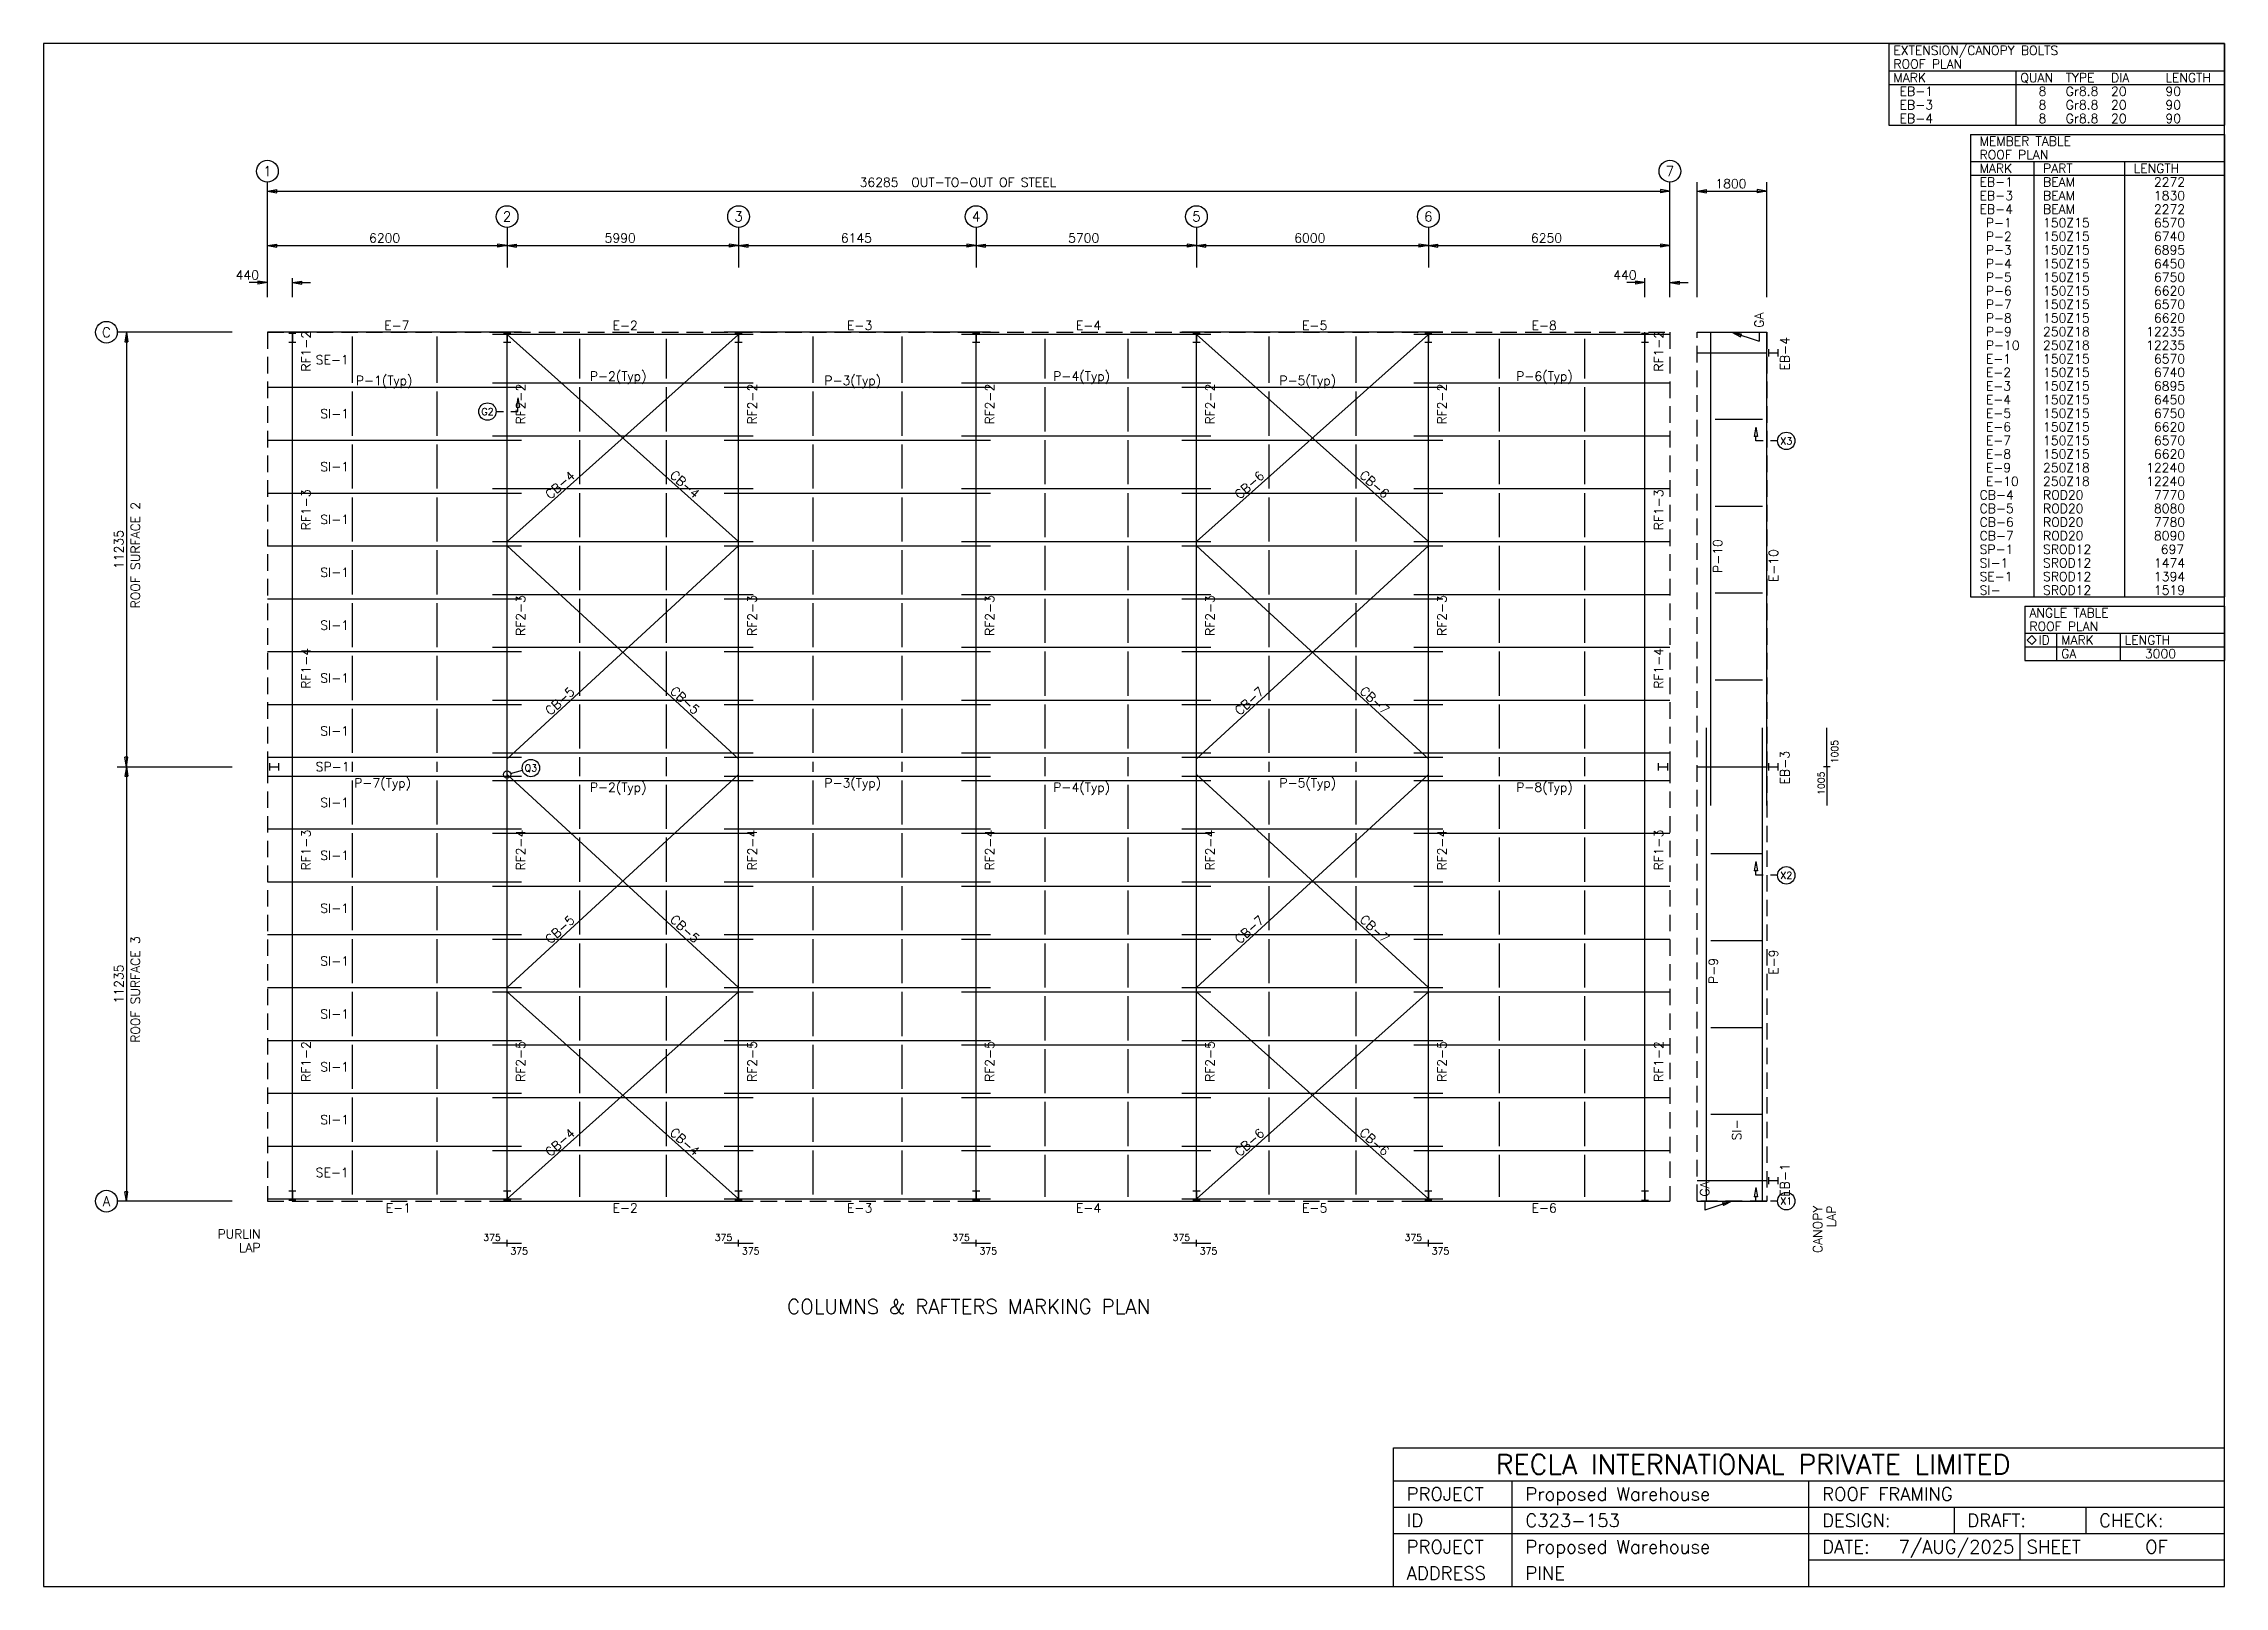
# Model space of a CAD drawing. Extents: x 0 to 56419, y 0 to 39896.
import ezdxf
from ezdxf.enums import TextEntityAlignment as Align

# ---------------------------------------------------------------- set-up
doc = ezdxf.new("R2010")
doc.units = 0
doc.linetypes.add('CONTIN', pattern=[0])
doc.linetypes.add('DASHED', pattern=[638, 426.5, -211.5])
doc.layers.get('0').update_dxf_attribs({"linetype": 'CONTIN'})
for name, color, linetype in [('1', 7, 'CONTIN'), ('10', 10, 'CONTIN'), ('11', 7, 'CONTIN'), ('12', 6, 'CONTIN'), ('13', 1, 'CONTIN'), ('14', 7, 'CONTIN'), ('15', 7, 'CONTIN'), ('2', 6, 'CONTIN'), ('22', 7, 'CONTIN'), ('26', 7, 'CONTIN'), ('3', 7, 'CONTIN'), ('4', 7, 'CONTIN'), ('5', 5, 'DASHED'), ('6', 6, 'CONTIN'), ('7', 7, 'CONTIN')]:
    doc.layers.add(name, color=color, linetype=linetype)
doc.styles.add('SIMPLEX', font='SIMPLEX')

# ---------------------------------------------------------------- blocks, each defined once
blk = doc.blocks.new('WCOL')
for p, q in [((-10.2, 0), (10.2, 0)), ((0, 0), (0, -25.4)), ((-10.2, -25.4), (10.2, -25.4))]:
    blk.add_line(p, q)
blk = doc.blocks.new('ARROWP')
for p, q in [((0, 0), (-243.95827, 40.65971)), ((-243.95827, 40.65971), (-243.95827, -40.659706)), ((0, 0), (-243.95827, -40.659706))]:
    blk.add_line(p, q)
blk = doc.blocks.new('CUTSEC')
at = {"layer": '7'}
for p, q in [((-281, 0), (-94, 0)), ((94, 0), (281, 0)), ((281, 0), (281, 113))]:
    blk.add_line(p, q, dxfattribs=at)
at = {"layer": '7', "rotation": 90}
blk.add_blockref('ARROWP', (281, 357), dxfattribs=at)
blk = doc.blocks.new('ARROW')
for p, q in [((0, 0), (-243.95827, 40.65971)), ((-243.95827, 40.65971), (-243.95827, -40.659706)), ((0, 0), (-243.95827, -40.659706))]:
    blk.add_line(p, q)
blk = doc.blocks.new('ROFFRM')
at = {"layer": '1'}
for p, q in [((6575.00342, 22470), (0.0031, 22470)), ((2194.99927, 22357.4043), (2194.99927, 21159.2188)), ((4385, 22357.4043), (4385, 21159.2188)), ((12565.002, 22411.3555), (5825.00244, 22411.3555)), ((6200, 17060.418), (12190, 22411.3555)), ((6200, 22411.3555), (12190, 17060.418)), ((8071.66699, 22298.7598), (8071.66699, 21271.8125)), ((10318.333, 22298.7598), (10318.333, 21271.8125)), ((18710.002, 22470), (11815.001, 22470)), ((14113.334, 22357.4043), (14113.334, 21159.2188)), ((16411.668, 22357.4043), (16411.668, 21159.2188)), ((24410.002, 22411.3555), (17960.002, 22411.3555)), ((20110, 22298.7598), (20110, 21271.8125)), ((22260, 22298.7598), (22260, 21271.8125)), ((30410, 22470), (23660, 22470)), ((24035, 17060.418), (30035.002, 22411.3555)), ((24035, 22411.3555), (30035.002, 17060.418)), ((25910.002, 22357.4043), (25910.002, 21159.2188)), ((28160.0039, 22357.4043), (28160.0039, 21159.2188)), ((36285, 22411.3555), (29660, 22411.3555)), ((31866.668, 22298.7598), (31866.668, 21271.8125)), ((34073.332, 22298.7598), (34073.332, 21271.8125)), ((37345.0234, 10230), (37345.0234, 22470)), ((38788.7227, 10230), (38788.7227, 22470)), ((0, 21046.6211), (6575.00049, 21046.6211)), ((2194.99927, 20934.0254), (2194.99927, 19792.1367)), ((4385, 20934.0254), (4385, 19792.1367)), ((5824.99951, 21159.2168), (12565, 21159.2168)), ((8071.66699, 21046.6211), (8071.66699, 19904.7305)), ((10318.333, 21046.6211), (10318.333, 19904.7305)), ((11815, 21046.6211), (18710, 21046.6211)), ((14113.334, 20934.0254), (14113.334, 19792.1367)), ((16411.668, 20934.0254), (16411.668, 19792.1367)), ((17960, 21159.2168), (24410.002, 21159.2168)), ((20110, 21046.6211), (20110, 19904.7305)), ((22260, 21046.6211), (22260, 19904.7305)), ((23660, 21046.6211), (30410, 21046.6211)), ((25910.002, 20934.0254), (25910.002, 19792.1367)), ((28160.0039, 20934.0254), (28160.0039, 19792.1367)), ((29660, 21159.2168), (36285, 21159.2168)), ((31866.668, 21046.6211), (31866.668, 19904.7305)), ((34073.332, 21046.6211), (34073.332, 19904.7305)), ((5824.99951, 19792.1348), (12565, 19792.1348)), ((17960, 19792.1348), (24410.002, 19792.1348)), ((29660, 19792.1348), (36285, 19792.1348)), ((37457.6172, 20223), (38676.1289, 20223)), ((37457.6172, 20223), (38676.1289, 20223)), ((0, 19679.5391), (6575.00049, 19679.5391)), ((2194.99927, 19566.9434), (2194.99927, 18425.1543)), ((4385, 19566.9434), (4385, 18425.1543)), ((8071.66699, 19679.5371), (8071.66699, 18537.748)), ((10318.333, 19679.5371), (10318.333, 18537.748)), ((11815, 19679.5391), (18710, 19679.5391)), ((14113.334, 19566.9434), (14113.334, 18425.1543)), ((16411.668, 19566.9434), (16411.668, 18425.1543)), ((20110, 19679.5371), (20110, 18537.748)), ((22260, 19679.5371), (22260, 18537.748)), ((23660, 19679.5391), (30410, 19679.5391)), ((25910.002, 19566.9434), (25910.002, 18425.1543)), ((28160.0039, 19566.9434), (28160.0039, 18425.1543)), ((31866.668, 19679.5371), (31866.668, 18537.748)), ((34073.332, 19679.5371), (34073.332, 18537.748)), ((0, 18312.5586), (6575.00049, 18312.5586)), ((2194.99927, 18199.9609), (2194.99927, 17058.0723)), ((4385, 18199.9609), (4385, 17058.0723)), ((5824.99951, 18425.1523), (12565, 18425.1523)), ((8071.66699, 18312.5566), (8071.66699, 17170.666)), ((10318.333, 18312.5566), (10318.333, 17170.666)), ((11815, 18312.5586), (18710, 18312.5586)), ((14113.334, 18199.9609), (14113.334, 17058.0723)), ((16411.668, 18199.9609), (16411.668, 17058.0723)), ((17960, 18425.1523), (24410.002, 18425.1523)), ((20110, 18312.5566), (20110, 17170.666)), ((22260, 18312.5566), (22260, 17170.666)), ((23660, 18312.5586), (30410, 18312.5586)), ((25910.002, 18199.9609), (25910.002, 17058.0723)), ((28160.0039, 18199.9609), (28160.0039, 17058.0723)), ((29660, 18425.1523), (36285, 18425.1523)), ((31866.668, 18312.5566), (31866.668, 17170.666)), ((34073.332, 18312.5566), (34073.332, 17170.666)), ((37457.6172, 17976), (38676.1289, 17976)), ((37457.6172, 17976), (38676.1289, 17976)), ((0, 16945.4746), (6575.00049, 16945.4746)), ((5824.99951, 17058.0703), (12565, 17058.0703)), ((6200, 11435), (12190, 16943.1289)), ((6200, 16943.1289), (12190, 11435)), ((8071.66699, 16945.4746), (8071.66699, 15803.5859)), ((10318.333, 16945.4746), (10318.333, 15803.5859)), ((11815, 16945.4746), (18710, 16945.4746)), ((17960, 17058.0703), (24410.002, 17058.0703)), ((20110, 16945.4746), (20110, 15803.5859)), ((22260, 16945.4746), (22260, 15803.5859)), ((23660, 16945.4746), (30410, 16945.4746)), ((24035, 11435), (30035.002, 16943.1289)), ((24035, 16943.1289), (30035.002, 11435)), ((29660, 17058.0703), (36285, 17058.0703)), ((31866.668, 16945.4746), (31866.668, 15803.5859)), ((34073.332, 16945.4746), (34073.332, 15803.5859)), ((2194.99927, 16832.8789), (2194.99927, 15690.9922)), ((4385, 16832.8789), (4385, 15690.9922)), ((14113.334, 16832.8789), (14113.334, 15690.9922)), ((16411.668, 16832.8789), (16411.668, 15690.9922)), ((25910.002, 16832.8789), (25910.002, 15690.9922)), ((28160.0039, 16832.8789), (28160.0039, 15690.9922)), ((0, 15578.3955), (6575.00049, 15578.3955)), ((2194.99927, 15465.7988), (2194.99927, 14323.9092)), ((4385, 15465.7988), (4385, 14323.9092)), ((5824.99951, 15690.9893), (12565, 15690.9893)), ((8071.66699, 15578.3916), (8071.66699, 14436.502)), ((10318.333, 15578.3916), (10318.333, 14436.502)), ((11815, 15578.3955), (18710, 15578.3955)), ((14113.334, 15465.7988), (14113.334, 14323.9092)), ((16411.668, 15465.7988), (16411.668, 14323.9092)), ((17960, 15690.9893), (24410.002, 15690.9893)), ((20110, 15578.3916), (20110, 14436.502)), ((22260, 15578.3916), (22260, 14436.502)), ((23660, 15578.3955), (30410, 15578.3955)), ((25910.002, 15465.7988), (25910.002, 14323.9092)), ((28160.0039, 15465.7988), (28160.0039, 14323.9092)), ((29660, 15690.9893), (36285, 15690.9893)), ((31866.668, 15578.3916), (31866.668, 14436.502)), ((34073.332, 15578.3916), (34073.332, 14436.502)), ((37457.6172, 15728.998), (38676.1289, 15728.998)), ((37457.6172, 15728.998), (38676.1289, 15728.998)), ((0, 14211.3115), (6575.00049, 14211.3115)), ((5824.99951, 14323.9072), (12565, 14323.9072)), ((8071.66699, 14211.3105), (8071.66699, 13069.4219)), ((10318.333, 14211.3105), (10318.333, 13069.4219)), ((11815, 14211.3115), (18710, 14211.3115)), ((17960, 14323.9072), (24410.002, 14323.9072)), ((20110, 14211.3105), (20110, 13069.4219)), ((22260, 14211.3105), (22260, 13069.4219)), ((23660, 14211.3115), (30410, 14211.3115)), ((29660, 14323.9072), (36285, 14323.9072)), ((31866.668, 14211.3105), (31866.668, 13069.4219)), ((34073.332, 14211.3105), (34073.332, 13069.4219)), ((2194.99927, 14098.7148), (2194.99927, 12956.8262)), ((4385, 14098.7148), (4385, 12956.8262)), ((14113.334, 14098.7148), (14113.334, 12956.8262)), ((16411.668, 14098.7148), (16411.668, 12956.8262)), ((25910.002, 14098.7148), (25910.002, 12956.8262)), ((28160.0039, 14098.7148), (28160.0039, 12956.8262)), ((37457.6172, 13482.002), (38676.1289, 13482.002)), ((37457.6172, 13482.002), (38676.1289, 13482.002)), ((0, 12844.2295), (6575.00049, 12844.2295)), ((2194.99927, 12731.6338), (2194.99927, 11589.8447)), ((4385, 12731.6338), (4385, 11589.8447)), ((5824.99951, 12956.8262), (12565, 12956.8262)), ((8071.66699, 12844.2295), (8071.66699, 11702.4404)), ((10318.333, 12844.2295), (10318.333, 11702.4404)), ((11815, 12844.2295), (18710, 12844.2295)), ((14113.334, 12731.6338), (14113.334, 11589.8447)), ((16411.668, 12731.6338), (16411.668, 11589.8447)), ((17960, 12956.8262), (24410.002, 12956.8262)), ((20110, 12844.2295), (20110, 11702.4404)), ((22260, 12844.2295), (22260, 11702.4404)), ((23660, 12844.2295), (30410, 12844.2295)), ((25910.002, 12731.6338), (25910.002, 11589.8447)), ((28160.0039, 12731.6338), (28160.0039, 11589.8447)), ((29660, 12956.8262), (36285, 12956.8262)), ((31866.668, 12844.2295), (31866.668, 11702.4404)), ((34073.332, 12844.2295), (34073.332, 11702.4404)), ((37232.4258, 0), (37232.4258, 12240)), ((38676.1289, 0), (38676.1289, 12240)), ((0, 11477.248), (6575.00049, 11477.248)), ((2194.99927, 11364.6523), (2194.99927, 11105.3828)), ((4385, 11364.6523), (4385, 11105.3828)), ((5824.99951, 11589.8447), (12565, 11589.8447)), ((8071.66699, 11477.248), (8071.66699, 10992.7871)), ((10318.333, 11477.248), (10318.333, 10992.7871)), ((11815, 11477.248), (18710, 11477.248)), ((14113.334, 11364.6523), (14113.334, 11105.3828)), ((16411.668, 11364.6523), (16411.668, 11105.3828)), ((17960, 11589.8447), (24410.002, 11589.8447)), ((20110, 11477.248), (20110, 10992.7871)), ((22260, 11477.248), (22260, 10992.7871)), ((23660, 11477.248), (30410, 11477.248)), ((25910.002, 11364.6523), (25910.002, 11105.3828)), ((28160.0039, 11364.6523), (28160.0039, 11105.3828)), ((29660, 11589.8447), (36285, 11589.8447)), ((31866.668, 11477.248), (31866.668, 10992.7871)), ((34073.332, 11477.248), (34073.332, 10992.7871)), ((0, 10992.7871), (6575.00049, 10992.7871)), ((2194.99927, 10880.1904), (2194.99927, 9738.30176)), ((4385, 10880.1904), (4385, 9738.30176)), ((5824.99951, 10880.1904), (12565, 10880.1904)), ((6200, 5526.90576), (12190, 11035)), ((6200, 11035), (12190, 5526.90576)), ((8071.66699, 10767.5947), (8071.66699, 9625.70508)), ((10318.333, 10767.5947), (10318.333, 9625.70508)), ((11815, 10992.7871), (18710, 10992.7871)), ((14113.334, 10880.1904), (14113.334, 9738.30176)), ((16411.668, 10880.1904), (16411.668, 9738.30176)), ((17960, 10880.1904), (24410.002, 10880.1904)), ((20110, 10767.5947), (20110, 9625.70508)), ((22260, 10767.5947), (22260, 9625.70508)), ((23660, 10992.7871), (30410, 10992.7871)), ((24035, 5526.90576), (30035.002, 11035)), ((24035, 11035), (30035.002, 5526.90576)), ((25910.002, 10880.1904), (25910.002, 9738.30176)), ((28160.0039, 10880.1904), (28160.0039, 9738.30176)), ((29660, 10880.1904), (36285, 10880.1904)), ((31866.668, 10767.5947), (31866.668, 9625.70508)), ((34073.332, 10767.5947), (34073.332, 9625.70508)), ((0, 9625.70508), (6575.00049, 9625.70508)), ((11815, 9625.70508), (18710, 9625.70508)), ((23660, 9625.70508), (30410, 9625.70508)), ((2194.99927, 9513.10938), (2194.99927, 8371.21973)), ((4385, 9513.10938), (4385, 8371.21973)), ((5824.99951, 9513.10938), (12565, 9513.10938)), ((8071.66699, 9400.5127), (8071.66699, 8258.62402)), ((10318.333, 9400.5127), (10318.333, 8258.62402)), ((14113.334, 9513.10938), (14113.334, 8371.21973)), ((16411.668, 9513.10938), (16411.668, 8371.21973)), ((17960, 9513.10938), (24410.002, 9513.10938)), ((20110, 9400.5127), (20110, 8258.62402)), ((22260, 9400.5127), (22260, 8258.62402)), ((25910.002, 9513.10938), (25910.002, 8371.21973)), ((28160.0039, 9513.10938), (28160.0039, 8371.21973)), ((29660, 9513.10938), (36285, 9513.10938)), ((31866.668, 9400.5127), (31866.668, 8258.62402)), ((34073.332, 9400.5127), (34073.332, 8258.62402)), ((37345.0234, 8988.00098), (38676.1289, 8988.00098)), ((37345.0234, 8988.00098), (38676.1289, 8988.00098)), ((0, 8258.62402), (6575.00049, 8258.62402)), ((2194.99927, 8146.02734), (2194.99927, 7004.23828)), ((4385, 8146.02734), (4385, 7004.23828)), ((5824.99951, 8146.02734), (12565, 8146.02734)), ((8071.66699, 8033.43115), (8071.66699, 6891.64209)), ((10318.333, 8033.43115), (10318.333, 6891.64209)), ((11815, 8258.62402), (18710, 8258.62402)), ((14113.334, 8146.02734), (14113.334, 7004.23828)), ((16411.668, 8146.02734), (16411.668, 7004.23828)), ((17960, 8146.02734), (24410.002, 8146.02734)), ((20110, 8033.43115), (20110, 6891.64209)), ((22260, 8033.43115), (22260, 6891.64209)), ((23660, 8258.62402), (30410, 8258.62402)), ((25910.002, 8146.02734), (25910.002, 7004.23828)), ((28160.0039, 8146.02734), (28160.0039, 7004.23828)), ((29660, 8146.02734), (36285, 8146.02734)), ((31866.668, 8033.43115), (31866.668, 6891.64209)), ((34073.332, 8033.43115), (34073.332, 6891.64209)), ((0, 6891.64209), (6575.00049, 6891.64209)), ((2194.99927, 6779.0459), (2194.99927, 5637.15625)), ((4385, 6779.0459), (4385, 5637.15625)), ((5824.99951, 6779.0459), (12565, 6779.0459)), ((11815, 6891.64209), (18710, 6891.64209)), ((14113.334, 6779.0459), (14113.334, 5637.15625)), ((16411.668, 6779.0459), (16411.668, 5637.15625)), ((17960, 6779.0459), (24410.002, 6779.0459)), ((23660, 6891.64209), (30410, 6891.64209)), ((25910.002, 6779.0459), (25910.002, 5637.15625)), ((28160.0039, 6779.0459), (28160.0039, 5637.15625)), ((29660, 6779.0459), (36285, 6779.0459)), ((8071.66699, 6666.44971), (8071.66699, 5524.56006)), ((10318.333, 6666.44971), (10318.333, 5524.56006)), ((20110, 6666.44971), (20110, 5524.56006)), ((22260, 6666.44971), (22260, 5524.56006)), ((31866.668, 6666.44971), (31866.668, 5524.56006)), ((34073.332, 6666.44971), (34073.332, 5524.56006)), ((37345.0234, 6740.99951), (38676.1289, 6740.99951)), ((37345.0234, 6740.99951), (38676.1289, 6740.99951)), ((0, 5524.56006), (6575.00049, 5524.56006)), ((2194.99927, 5411.96436), (2194.99927, 4270.07422)), ((4385, 5411.96436), (4385, 4270.07422)), ((5824.99951, 5411.96436), (12565, 5411.96436)), ((6200, 58.64381), (12190, 5409.61816)), ((6200, 5409.61816), (12190, 58.64381)), ((8071.66699, 5299.36768), (8071.66699, 4157.47803)), ((10318.333, 5299.36768), (10318.333, 4157.47803)), ((11815, 5524.56006), (18710, 5524.56006)), ((14113.334, 5411.96436), (14113.334, 4270.07422)), ((16411.668, 5411.96436), (16411.668, 4270.07422)), ((17960, 5411.96436), (24410.002, 5411.96436)), ((20110, 5299.36768), (20110, 4157.47803)), ((22260, 5299.36768), (22260, 4157.47803)), ((23660, 5524.56006), (30410, 5524.56006)), ((24035, 58.64381), (30035.002, 5409.61816)), ((24035, 5409.61816), (30035.002, 58.64381)), ((25910.002, 5411.96436), (25910.002, 4270.07422)), ((28160.0039, 5411.96436), (28160.0039, 4270.07422)), ((29660, 5411.96436), (36285, 5411.96436)), ((31866.668, 5299.36768), (31866.668, 4157.47803)), ((34073.332, 5299.36768), (34073.332, 4157.47803)), ((0, 4157.47803), (6575.00049, 4157.47803)), ((2194.99927, 4044.88184), (2194.99927, 2902.99316)), ((4385, 4044.88184), (4385, 2902.99316)), ((5824.99951, 4044.88184), (12565, 4044.88184)), ((11815, 4157.47803), (18710, 4157.47803)), ((14113.334, 4044.88184), (14113.334, 2902.99316)), ((16411.668, 4044.88184), (16411.668, 2902.99316)), ((17960, 4044.88184), (24410.002, 4044.88184)), ((23660, 4157.47803), (30410, 4157.47803)), ((25910.002, 4044.88184), (25910.002, 2902.99316)), ((28160.0039, 4044.88184), (28160.0039, 2902.99316)), ((29660, 4044.88184), (36285, 4044.88184)), ((37345.0234, 4493.99902), (38676.1289, 4493.99902)), ((37345.0234, 4493.99902), (38676.1289, 4493.99902)), ((8071.66699, 3932.2854), (8071.66699, 2790.39722)), ((10318.333, 3932.2854), (10318.333, 2790.39722)), ((20110, 3932.2854), (20110, 2790.39722)), ((22260, 3932.2854), (22260, 2790.39722)), ((31866.668, 3932.2854), (31866.668, 2790.39722)), ((34073.332, 3932.2854), (34073.332, 2790.39722)), ((0, 2790.39722), (6575.00049, 2790.39722)), ((2194.99927, 2677.80103), (2194.99927, 1535.9115)), ((4385, 2677.80103), (4385, 1535.9115)), ((5824.99951, 2677.80078), (12565, 2677.80078)), ((8071.66699, 2565.20483), (8071.66699, 1423.31531)), ((10318.333, 2565.20483), (10318.333, 1423.31531)), ((11815, 2790.39722), (18710, 2790.39722)), ((14113.334, 2677.80103), (14113.334, 1535.9115)), ((16411.668, 2677.80103), (16411.668, 1535.9115)), ((17960, 2677.80078), (24410.002, 2677.80078)), ((20110, 2565.20483), (20110, 1423.31531)), ((22260, 2565.20483), (22260, 1423.31531)), ((23660, 2790.39722), (30410, 2790.39722)), ((25910.002, 2677.80103), (25910.002, 1535.9115)), ((28160.0039, 2677.80103), (28160.0039, 1535.9115)), ((29660, 2677.80078), (36285, 2677.80078)), ((31866.668, 2565.20483), (31866.668, 1423.31531)), ((34073.332, 2565.20483), (34073.332, 1423.31531)), ((37345.0234, 2247.00073), (38676.1289, 2247.00073)), ((37345.0234, 2247.00073), (38676.1289, 2247.00073)), ((0, 1423.31531), (6575.00049, 1423.31531)), ((2194.99927, 1310.71924), (2194.99927, 171.23993)), ((4385, 1310.71924), (4385, 171.23993)), ((5824.99951, 1310.71924), (12565, 1310.71924)), ((8071.66699, 1198.12317), (8071.66699, 112.59611)), ((10318.333, 1198.12317), (10318.333, 112.59611)), ((11815, 1423.31531), (18710, 1423.31531)), ((14113.334, 1310.71924), (14113.334, 171.23993)), ((16411.668, 1310.71924), (16411.668, 171.23993)), ((17960, 1310.71924), (24410.002, 1310.71924)), ((20110, 1198.12317), (20110, 112.59611)), ((22260, 1198.12317), (22260, 112.59611)), ((23660, 1423.31531), (30410, 1423.31531)), ((25910.002, 1310.71924), (25910.002, 171.23993)), ((28160.0039, 1310.71924), (28160.0039, 171.23993)), ((29660, 1310.71924), (36285, 1310.71924)), ((31866.668, 1198.12317), (31866.668, 112.59611)), ((34073.332, 1198.12317), (34073.332, 112.59611)), ((0, 58.64381), (6575.00049, 58.64381)), ((5824.99951, 0), (12565, 0)), ((11815, 58.64381), (18710, 58.64381)), ((17960, 0), (24410.002, 0)), ((23660, 58.64381), (30410, 58.64381)), ((29660, 0), (36285, 0))]:
    blk.add_line(p, q, dxfattribs=at)
at = {"layer": '12'}
for p, q in [((0, 23378.9785), (0, 26353.3926)), ((36285, 23378.9785), (36285, 26353.3926)), ((36988.7266, 23378.9785), (36988.7266, 26353.3926)), ((38788.7227, 23378.9785), (38788.7227, 26353.3926)), ((6200, 25180.5176), (6200, 24148.3848)), ((12189.998, 25180.5176), (12189.998, 24148.3848)), ((18334.998, 25180.5176), (18334.998, 24148.3848)), ((24034.998, 25180.5176), (24034.998, 24148.3848)), ((30034.998, 25180.5176), (30034.998, 24148.3848)), ((0, 23378.9785), (0, 23871.5859)), ((645.08191, 23378.9785), (645.08191, 23871.5859)), ((35639.918, 23378.9785), (35639.918, 23871.5859)), ((36285, 23378.9785), (36285, 23871.5859)), ((-908.97913, 22470), (-3883.3936, 22470)), ((-3883.3936, 11235), (-908.97913, 11235)), ((-908.97913, 0), (-3883.3936, 0))]:
    blk.add_line(p, q, dxfattribs=at)
at = {"layer": '13'}
for centre in [(0, 26634.8828), (36285, 26634.8828), (6200, 25462.0059), (12189.998, 25462.0059), (18334.998, 25462.0059), (24034.998, 25462.0059), (30034.998, 25462.0059), (-4164.8838, 22470), (-4164.8838, 0)]:
    blk.add_circle(centre, 281.49033, dxfattribs=at)
at = {"layer": '2'}
for p, q in [((0, 26118.8184), (36285, 26118.8184)), ((36988.7266, 26118.8184), (38788.7227, 26118.8184)), ((0, 24711.3652), (36285, 24711.3652)), ((0, 23754.2988), (-469.15051, 23754.2988)), ((645.08191, 23754.2988), (1114.23242, 23754.2988)), ((35639.918, 23754.2988), (35170.7656, 23754.2988)), ((36285, 23754.2988), (36754.1484, 23754.2988)), ((-3648.8184, 22470), (-3648.8184, 0)), ((40342.7852, 11235), (40342.7852, 12240)), ((40430.75, 11235), (40254.8164, 11235)), ((40430.75, 11235), (40254.8164, 11235)), ((40342.7852, 11235), (40342.7852, 10230)), ((6200, -1084.9105), (5824.99951, -1084.9105)), ((6200, -1172.8762), (6200, -996.94482)), ((6200, -1172.8762), (6200, -996.94482)), ((6200, -1084.9105), (6575.00049, -1084.9105)), ((12190, -1084.9105), (11815, -1084.9105)), ((12190, -1172.8762), (12190, -996.94482)), ((12190, -1172.8762), (12190, -996.94482)), ((12190, -1084.9105), (12565, -1084.9105)), ((18335, -1084.9105), (17960, -1084.9105)), ((18335, -1172.8762), (18335, -996.94482)), ((18335, -1172.8762), (18335, -996.94482)), ((18335, -1084.9105), (18710, -1084.9105)), ((24035, -1084.9105), (23660, -1084.9105)), ((24035, -1172.8762), (24035, -996.94482)), ((24035, -1172.8762), (24035, -996.94482)), ((24035, -1084.9105), (24410.002, -1084.9105)), ((30035.002, -1084.9105), (29660, -1084.9105)), ((30035.002, -1172.8762), (30035.002, -996.94482)), ((30035.002, -1172.8762), (30035.002, -996.94482)), ((30035.002, -1084.9105), (30410, -1084.9105))]:
    blk.add_line(p, q, dxfattribs=at)
at = {"layer": '3'}
for p, q in [((37888.7266, 22470), (38592.4492, 22235.4258)), ((38592.4492, 22470), (38592.4492, 22235.4258)), ((37185, 0), (37185, -234.57526)), ((37888.7266, 0), (37185, -234.57526))]:
    blk.add_line(p, q, dxfattribs=at)
at = {"layer": '4'}
for p, q in [((645.08191, 0), (645.08191, 22470)), ((6200, 0), (6200, 22470)), ((12190, 0), (12190, 22470)), ((18335, 0), (18335, 22470)), ((24035, 0), (24035, 22470)), ((30035.002, 0), (30035.002, 22470)), ((35639.918, 0), (35639.918, 22470)), ((36988.7266, 21940), (38788.7227, 21940)), ((36988.7266, 11235), (38788.7227, 11235)), ((36988.7266, 530), (38788.7227, 530))]:
    blk.add_line(p, q, dxfattribs=at)
at = {"layer": '5'}
for p, q in [((0, 22470), (0, 11235)), ((0, 22470), (36285, 22470)), ((36285, 22470), (36285, 11235)), ((36988.7266, 0), (36988.7266, 22470)), ((36988.7266, 22470), (38788.7227, 22470)), ((38788.7227, 22470), (38788.7227, 0)), ((0, 11235), (0, 0)), ((36285, 11235), (36285, 0)), ((0, 0), (36285, 0)), ((38788.7227, 0), (36988.7266, 0))]:
    blk.add_line(p, q, dxfattribs=at)
at = {"layer": '6'}
for p, q in [((36988.7266, 22470), (38788.7227, 22470)), ((36988.7266, 0), (38788.7227, 0))]:
    blk.add_line(p, q, dxfattribs=at)
at = {"layer": '7'}
blk.add_line((6290.63281, 11059.2842), (6598.78613, 11141.8525), dxfattribs=at)
for centre, radius in [((5693.31689, 20419.3789), 225.19223), ((39295.4063, 19661.25), 225.19223), ((6816.30469, 11200.1357), 225.19223), ((6200, 11035), 93.83011), ((39295.4063, 8426.25), 225.19223), ((39295.4063, 0), 225.19223)]:
    blk.add_circle(centre, radius, dxfattribs=at)
at = {"layer": '10', "yscale": 9.23524666, "zscale": 9.23524666}
for p, xscale in [((645.08002, 22440.6777), -9.2352467), ((6200, 22440.6777), -9.2352467), ((12189.998, 22440.6777), -9.2352467), ((18334.998, 22440.6777), -9.2352467), ((24034.998, 22440.6777), -9.2352467), ((30034.998, 22440.6777), -9.2352467), ((35639.9141, 22440.6777), -9.2352467), ((645.08191, 263.89716), 9.23524666), ((6200, 263.89716), 9.23524666), ((12190, 263.89716), 9.23524666), ((18335, 263.89716), 9.23524666), ((24035, 263.89716), 9.23524666), ((30035.002, 263.89716), 9.23524666), ((35639.918, 263.89716), 9.23524666)]:
    blk.add_blockref('WCOL', p, dxfattribs=dict(at, xscale=xscale))
at = {"layer": '10', "xscale": 9.23524666, "yscale": 9.23524666, "zscale": 9.23524666, "rotation": 90}
for p in [(38847.3672, 21940), (58.6438, 11235), (35991.7813, 11235), (38847.3672, 11235), (38847.3672, 530)]:
    blk.add_blockref('WCOL', p, dxfattribs=at)
at = {"layer": '2'}
for p, rotation in [((0, 26118.8184), 180), ((36988.7266, 26118.8184), 180), ((0, 24711.3652), 180), ((6200, 24711.3652), 180), ((12189.998, 24711.3652), 180), ((18334.998, 24711.3652), 180), ((24034.998, 24711.3652), 180), ((30034.998, 24711.3652), 180), ((645.08191, 23754.2988), 180), ((36285, 23754.2988), 180), ((-3648.8184, 22470), 90), ((-3648.8184, 11235), 270), ((-3648.8184, 11235), 90), ((-3648.8184, 0), 270)]:
    blk.add_blockref('ARROW', p, dxfattribs=dict(at, rotation=rotation))
for p in [(36285, 26118.8184), (38788.7227, 26118.8184), (6200, 24711.3652), (12189.998, 24711.3652), (18334.998, 24711.3652), (24034.998, 24711.3652), (30034.998, 24711.3652), (36285, 24711.3652), (0, 23754.2988), (35639.918, 23754.2988)]:
    blk.add_blockref('ARROW', p, dxfattribs=at)
at = {"layer": '3'}
for p, rotation in [((37888.7266, 22470), 161.565), ((37888.7266, 0), 378.435)]:
    blk.add_blockref('ARROWP', p, dxfattribs=dict(at, rotation=rotation))
at = {"layer": '7'}
blk.add_blockref('CUTSEC', (6200, 20419.3789), dxfattribs=at)
at = {"layer": '7', "yscale": -1, "zscale": -1, "rotation": -180}
for p in [(38788.7227, 19661.25), (38788.7227, 8426.25), (38788.7227, 0)]:
    blk.add_blockref('CUTSEC', p, dxfattribs=at)
at = {"layer": '11', "style": 'SIMPLEX'}
for s, height, p in [('36285', 234.575272, (15321.7324, 26231.4121)), ('1800', 234.575272, (37460.625, 26197.0078)), ('6200', 234.575272, (2630.84937, 24789.5586)), ('5990', 234.575272, (8725.84863, 24789.5586)), ('6145', 234.575272, (14834.3984, 24789.5586)), ('5700', 234.575272, (20715.8477, 24789.5586)), ('6000', 234.575272, (26565.8477, 24789.5586)), ('6250', 234.575272, (32690.8477, 24789.5586)), ('440', 234.575272, (-821.01343, 23832.4902)), ('440', 234.575272, (34818.9023, 23832.4902)), ('375', 175.931442, (5584.24023, -1026.2667)), ('375', 175.931442, (11574.2402, -1026.2667)), ('375', 175.931442, (17719.2402, -1026.2667)), ('375', 175.931442, (23419.2422, -1026.2667)), ('375', 175.931442, (29419.2422, -1026.2667)), ('375', 175.931442, (6287.96631, -1378.1296)), ('375', 175.931442, (12277.9658, -1378.1296)), ('375', 175.931442, (18422.9648, -1378.1296)), ('375', 175.931442, (24122.9668, -1378.1296)), ('375', 175.931442, (30122.9668, -1378.1296))]:
    blk.add_text(s, height=height, dxfattribs=at).set_placement(p)
for s, height, p in [('11235', 234.575272, (-3727.0095, 16348.1631)), ('1005', 175.931442, (40636.0039, 11322.9658)), ('1005', 175.931442, (40284.1406, 10504.8838)), ('11235', 234.575272, (-3727.0095, 5113.16309))]:
    blk.add_text(s, height=height, rotation=90, dxfattribs=at).set_placement(p)
at = {"layer": '13', "style": 'SIMPLEX'}
for s, p in [('1', (0, 26634.8828)), ('7', (36285, 26634.8828)), ('2', (6200, 25462.0059)), ('3', (12189.998, 25462.0059)), ('4', (18334.998, 25462.0059)), ('5', (24034.998, 25462.0059)), ('6', (30034.998, 25462.0059)), ('C', (-4164.8838, 22470)), ('A', (-4164.8838, 0))]:
    blk.add_text(s, height=253.34129, dxfattribs=at).set_placement(p, align=Align.MIDDLE_CENTER)
at = {"layer": '15', "style": 'SIMPLEX'}
blk.add_text(' OUT-TO-OUT OF STEEL', height=234.575272, dxfattribs=at).set_placement((16494.6094, 26231.4121))
for s, p in [('ROOF SURFACE 2', (-3296.9553, 15327.7617)), ('ROOF SURFACE 3', (-3296.9553, 4092.76099))]:
    blk.add_text(s, height=234.575272, rotation=90, dxfattribs=at).set_placement(p)
blk.add_text('COLUMNS & RAFTERS MARKING PLAN', height=375.320435, dxfattribs=at).set_placement((18142.5, -2914.5977), align=Align.CENTER)
at = {"layer": '2', "style": 'SIMPLEX'}
for s, p in [('CANOPY', (40225.4961, -117.28763)), (' LAP', (40577.3594, -117.28763))]:
    blk.add_text(s, height=234.575272, rotation=90, dxfattribs=at).set_placement(p, align=Align.RIGHT)
for s, p in [('PURLIN', (-175.93144, -967.6228)), ('LAP', (-175.93144, -1319.4857))]:
    blk.add_text(s, height=234.575272, dxfattribs=at).set_placement(p, align=Align.RIGHT)
at = {"layer": '3', "style": 'SIMPLEX'}
for s, p in [(' E-7', (2859.40332, 22528.6445)), (' E-2', (8766.90234, 22528.6445)), (' E-3', (14834.4014, 22528.6445)), (' E-4', (20756.9023, 22528.6445)), (' E-5', (26606.9004, 22528.6445)), (' E-8', (32544.4004, 22528.6445)), ('SE-1', (1249.66113, 21641.0254)), (' P-2(Typ)', (8180.46191, 21217.8613)), (' P-4(Typ)', (20170.4629, 21217.8613)), (' P-6(Typ)', (32145.4629, 21217.8613)), (' P-1(Typ)', (2126.5127, 21105.2656)), (' P-3(Typ)', (14247.9629, 21105.2656)), (' P-5(Typ)', (26020.4648, 21105.2656)), ('SI-1', (1366.94885, 20245.793)), ('SI-1', (1366.94885, 18878.7617)), ('SI-1', (1366.94885, 17511.7285)), ('SI-1', (1366.94885, 16144.6465)), ('SI-1', (1366.94885, 14777.5664)), ('SI-1', (1366.94885, 13410.4834)), ('SI-1', (1366.94885, 12043.4512)), ('SP-1', (1249.66113, 11117.7305)), (' P-7(Typ)', (2085.46216, 10699.5674)), (' P-2(Typ)', (8180.46191, 10586.9717)), (' P-3(Typ)', (14247.9629, 10699.5674)), (' P-4(Typ)', (20170.4629, 10586.9717)), (' P-5(Typ)', (26020.4648, 10699.5674)), (' P-8(Typ)', (32145.4629, 10586.9717)), ('SI-1', (1366.94885, 10191.959)), ('SI-1', (1366.94885, 8824.87695)), ('SI-1', (1366.94885, 7457.84521)), ('SI-1', (1366.94885, 6090.81299)), ('SI-1', (1366.94885, 4723.73145)), ('SI-1', (1366.94885, 3356.64966)), ('SI-1', (1366.94885, 1989.5686)), ('SE-1', (1249.66113, 623.6919)), (' E-1', (2900.45093, -293.21906)), (' E-2', (8766.90039, -293.21906)), (' E-3', (14834.4004, -293.21906)), (' E-4', (20756.9004, -293.21906)), (' E-5', (26606.9004, -293.21906)), (' E-6', (32544.4004, -293.21906))]:
    blk.add_text(s, height=234.575272, dxfattribs=at).set_placement(p)
for s, rotation, p in [('GA', 90, (38709.7383, 22587.2871)), (' RF1-2', 90, (1114.23242, 21290.5801)), (' RF1-2', 90, (36109.0664, 21290.5801)), ('EB-4', 90, (39375.1602, 21482.5781)), (' RF2-2', 90, (6669.15088, 19923.4961)), (' RF2-2', 90, (12659.1504, 19923.4961)), (' RF2-2', 90, (18804.1504, 19923.4961)), (' RF2-2', 90, (24504.1523, 19923.4961)), (' RF2-2', 90, (30504.1504, 19923.4961)), ('CB-4', 41.775, (7317.2998, 18137.1523)), ('CB-4', -41.775, (10390.4375, 18746.625)), ('CB-6', 41.727, (25154.584, 18137.4668)), ('CB-6', -41.727, (28232.6523, 18746.373)), (' RF1-3', 90, (1114.23242, 17189.4336)), (' RF1-3', 90, (36109.0664, 17189.4336)), (' P-10', 90, (37638.2422, 16083.165)), (' E-10', 90, (39081.9453, 15845.6621)), (' RF2-3', 90, (6669.15088, 14455.2686)), (' RF2-3', 90, (12659.1504, 14455.2686)), (' RF2-3', 90, (18804.1504, 14455.2686)), (' RF2-3', 90, (24504.1523, 14455.2686)), (' RF2-3', 90, (30504.1504, 14455.2686)), (' RF1-4', 90, (1114.23242, 13088.1885)), (' RF1-4', 90, (36109.0664, 13088.1885)), ('CB-5', 42.6, (7321.09961, 12545.5801)), ('CB-5', -42.6, (10395.4883, 13164.8193)), ('CB-7', 42.553, (25158.3789, 12545.8936)), ('CB-7', -42.553, (28237.6953, 13164.5713)), ('EB-3', 90, (39375.1602, 10777.5781)), (' RF1-3', 90, (1114.23242, 8389.98535)), (' RF2-4', 90, (6669.15088, 8389.98535)), (' RF2-4', 90, (12659.1504, 8389.98535)), (' RF2-4', 90, (18804.1504, 8389.98535)), (' RF2-4', 90, (24504.1523, 8389.98535)), (' RF2-4', 90, (30504.1504, 8389.98535)), (' RF1-3', 90, (36109.0664, 8389.98535)), ('CB-5', 42.6, (7321.09912, 6637.47754)), ('CB-5', -42.6, (10395.4883, 7256.71436)), ('CB-7', 42.552, (25158.3789, 6637.7915)), ('CB-7', -42.552, (28237.6953, 7256.46777)), (' P-9', 90, (37525.6484, 5454.40088)), (' E-9', 90, (39081.9453, 5691.90039)), (' RF1-2', 90, (1114.23242, 2921.75928)), (' RF2-5', 90, (6669.15088, 2921.75928)), (' RF2-5', 90, (12659.1504, 2921.75928)), (' RF2-5', 90, (18804.1504, 2921.75928)), (' RF2-5', 90, (24504.1523, 2921.75928)), (' RF2-5', 90, (30504.1504, 2921.75928)), (' RF1-2', 90, (36109.0664, 2921.75928)), ('CB-4', 41.775, (7317.30127, 1135.38452)), ('CB-4', -41.775, (10390.4385, 1744.85962)), ('CB-6', 41.728, (25154.5859, 1135.69971)), ('CB-6', -41.728, (28232.6523, 1744.60913)), ('SI-', 90, (38127.8594, 1571.42395)), ('SI-', 90, (38127.8594, 1571.42395)), ('EB-1', 90, (39375.1602, 113.62882)), ('GA', 90, (37302.2891, 117.28764))]:
    blk.add_text(s, height=234.575272, rotation=rotation, dxfattribs=at).set_placement(p)
at = {"layer": '7', "style": 'SIMPLEX'}
for s, p in [('G2', (5693.31689, 20419.3789)), ('X3', (39295.4063, 19661.25)), ('Q3', (6816.30469, 11200.1357)), ('X2', (39295.4063, 8426.25)), ('X1', (39295.4063, 0))]:
    blk.add_text(s, height=180.153793, dxfattribs=at).set_placement(p, align=Align.MIDDLE_CENTER)
blk = doc.blocks.new('RW1BLT')
for p, q in [((-8679.2852, 0), (0, 0)), ((-8679.2852, 0), (-8679.2852, -2111.1772)), ((0, 0), (0, -2111.1772)), ((-8679.2852, -703.72577), (0, -703.72577)), ((-8679.2852, -1055.5886), (0, -1055.5886)), ((-5395.231, -703.72577), (-5395.231, -2111.1772)), ((-8679.2852, -2111.1772), (0, -2111.1772))]:
    blk.add_line(p, q)
at = {"layer": '14', "style": 'SIMPLEX'}
for s, p in [('EXTENSION/CANOPY BOLTS', (-8561.9971, -293.21906)), ('ROOF PLAN', (-8561.9971, -645.08191)), ('MARK', (-8561.9971, -996.94482)), ('QUAN', (-5277.9434, -996.94482)), ('TYPE', (-4105.0674, -996.94482)), ('DIA', (-2932.1909, -996.94482)), ('LENGTH', (-1524.7393, -996.94482))]:
    blk.add_text(s, height=234.575272, dxfattribs=at).set_placement(p)
at = {"layer": '26', "style": 'SIMPLEX'}
for s, height, p in [(' EB-1', 234.575272, (-8561.9971, -1348.8077)), ('8', 234.57527, (-4808.793, -1348.8077)), ('Gr8.8', 234.575272, (-4105.0674, -1348.8077)), ('20', 234.575272, (-2932.1909, -1348.8077)), ('90', 234.575272, (-1524.7393, -1348.8077)), (' EB-3', 234.575272, (-8561.9971, -1700.6707)), ('8', 234.57527, (-4808.793, -1700.6707)), ('Gr8.8', 234.575272, (-4105.0674, -1700.6707)), ('20', 234.575272, (-2932.1909, -1700.6707)), ('90', 234.575272, (-1524.7393, -1700.6707)), (' EB-4', 234.575272, (-8561.9971, -2052.5334)), ('8', 234.57527, (-4808.793, -2052.5334)), ('Gr8.8', 234.575272, (-4105.0674, -2052.5334)), ('20', 234.575272, (-2932.1909, -2052.5334)), ('90', 234.575272, (-1524.7393, -2052.5334))]:
    blk.add_text(s, height=height, dxfattribs=at).set_placement(p)
blk = doc.blocks.new('RW1TBL')
for p, q in [((-6568.1074, 0), (0, 0)), ((-6568.1074, 0), (-6568.1074, -11963.341)), ((0, 0), (0, -11963.341)), ((-6568.1074, -703.72577), (0, -703.72577)), ((-6568.1074, -703.72577), (-6568.1074, -1055.5886)), ((-6568.1074, -1055.5886), (-6568.1074, -11963.341)), ((-6568.1074, -1055.5886), (0, -1055.5886)), ((-4926.0806, -703.72577), (-4926.0806, -1055.5886)), ((-4926.0806, -1055.5886), (-4926.0806, -11963.341)), ((-2580.3281, -703.72577), (-2580.3281, -1055.5886)), ((-2580.3281, -1055.5886), (-2580.3281, -11963.341)), ((-6568.1074, -11963.341), (0, -11963.341))]:
    blk.add_line(p, q)
at = {"layer": '14', "style": 'SIMPLEX'}
for s, p in [('MEMBER TABLE', (-6333.5322, -293.21906)), ('ROOF PLAN', (-6333.5322, -645.08191)), ('MARK', (-6333.5322, -996.94482)), ('PART', (-4691.5054, -996.94482)), ('LENGTH', (-2345.7529, -996.94482))]:
    blk.add_text(s, height=234.575272, dxfattribs=at).set_placement(p)
at = {"layer": '26', "style": 'SIMPLEX'}
for s, p in [('EB-1', (-6333.5322, -1348.8077)), ('BEAM', (-4691.5054, -1348.8077)), ('   2272', (-2345.7529, -1348.8077)), ('EB-3', (-6333.5322, -1700.6707)), ('BEAM', (-4691.5054, -1700.6707)), ('   1830', (-2345.7529, -1700.6707)), ('EB-4', (-6333.5322, -2052.5334)), (' P-1', (-6333.5322, -2404.3962)), ('BEAM', (-4691.5054, -2052.5334)), ('150Z15', (-4691.5054, -2404.3962)), ('   2272', (-2345.7529, -2052.5334)), ('   6570', (-2345.7529, -2404.3962)), (' P-2', (-6333.5322, -2756.259)), ('150Z15', (-4691.5054, -2756.259)), ('   6740', (-2345.7529, -2756.259)), (' P-3', (-6333.5322, -3108.1218)), (' P-4', (-6333.5322, -3459.9849)), ('150Z15', (-4691.5054, -3108.1218)), ('150Z15', (-4691.5054, -3459.9849)), ('   6895', (-2345.7529, -3108.1218)), ('   6450', (-2345.7529, -3459.9849)), (' P-5', (-6333.5322, -3811.8479)), (' P-6', (-6333.5322, -4163.7109)), ('150Z15', (-4691.5054, -3811.8479)), ('150Z15', (-4691.5054, -4163.7109)), ('   6750', (-2345.7529, -3811.8479)), ('   6620', (-2345.7529, -4163.7109)), (' P-7', (-6333.5322, -4515.5737)), ('150Z15', (-4691.5054, -4515.5737)), ('   6570', (-2345.7529, -4515.5737)), (' P-8', (-6333.5322, -4867.437)), (' P-9', (-6333.5322, -5219.2998)), ('250Z18', (-4691.5054, -5219.2998)), ('150Z15', (-4691.5054, -4867.437)), ('  12235', (-2345.7529, -5219.2998)), ('   6620', (-2345.7529, -4867.437)), (' P-10', (-6333.5322, -5571.1631)), ('250Z18', (-4691.5054, -5571.1631)), ('  12235', (-2345.7529, -5571.1631)), (' E-1', (-6333.5322, -5923.0259)), (' E-2', (-6333.5322, -6274.8892)), ('150Z15', (-4691.5054, -5923.0259)), ('150Z15', (-4691.5054, -6274.8892)), ('   6570', (-2345.7529, -5923.0259)), ('   6740', (-2345.7529, -6274.8892)), (' E-3', (-6333.5322, -6626.752)), (' E-4', (-6333.5322, -6978.6152)), ('150Z15', (-4691.5054, -6626.752)), ('150Z15', (-4691.5054, -6978.6152)), ('   6895', (-2345.7529, -6626.752)), ('   6450', (-2345.7529, -6978.6152)), (' E-5', (-6333.5322, -7330.4785)), ('150Z15', (-4691.5054, -7330.4785)), ('   6750', (-2345.7529, -7330.4785)), (' E-6', (-6333.5322, -7682.3408)), (' E-7', (-6333.5322, -8034.2041)), ('150Z15', (-4691.5054, -7682.3408)), ('150Z15', (-4691.5054, -8034.2041)), ('   6620', (-2345.7529, -7682.3408)), ('   6570', (-2345.7529, -8034.2041)), (' E-8', (-6333.5322, -8386.0674)), ('150Z15', (-4691.5054, -8386.0674)), ('   6620', (-2345.7529, -8386.0674)), (' E-9', (-6333.5322, -8737.9297)), (' E-10', (-6333.5322, -9089.793)), ('250Z18', (-4691.5054, -8737.9297)), ('250Z18', (-4691.5054, -9089.793)), ('  12240', (-2345.7529, -8737.9297)), ('  12240', (-2345.7529, -9089.793)), ('CB-4', (-6333.5322, -9441.6563)), ('CB-5', (-6333.5322, -9793.5195)), ('ROD20', (-4691.5054, -9441.6563)), ('ROD20', (-4691.5054, -9793.5195)), ('   7770', (-2345.7529, -9441.6563)), ('   8080', (-2345.7529, -9793.5195)), ('CB-6', (-6333.5322, -10145.382)), ('ROD20', (-4691.5054, -10145.382)), ('   7780', (-2345.7529, -10145.382)), ('CB-7', (-6333.5322, -10497.245)), ('SP-1', (-6333.5322, -10849.108)), ('SROD12', (-4691.5054, -10849.108)), ('ROD20', (-4691.5054, -10497.245)), ('   8090', (-2345.7529, -10497.245)), ('    697', (-2345.7529, -10849.108)), ('SI-1', (-6333.5322, -11200.971)), ('SROD12', (-4691.5054, -11200.971)), ('   1474', (-2345.7529, -11200.971)), ('SE-1', (-6333.5322, -11552.834)), ('SI-', (-6333.5322, -11904.697)), ('SROD12', (-4691.5054, -11552.834)), ('SROD12', (-4691.5054, -11904.697)), ('   1394', (-2345.7529, -11552.834)), ('   1519', (-2345.7529, -11904.697))]:
    blk.add_text(s, height=234.575272, dxfattribs=at).set_placement(p)
blk = doc.blocks.new('RW1ANGL')
for p, q in [((-5160.6558, 0), (-5160.6558, -1407.4515)), ((-5160.6558, 0), (0, 0)), ((0, 0), (0, -1407.4515)), ((-5160.6558, -703.72577), (0, -703.72577)), ((-5160.6558, -1055.5886), (0, -1055.5886)), ((-4339.6426, -703.72577), (-4339.6426, -1407.4515)), ((-2697.6155, -703.72577), (-2697.6155, -1407.4515)), ((-5160.6558, -1407.4515), (0, -1407.4515))]:
    blk.add_line(p, q)
at = {"layer": '14'}
for p, q in [((-5102.0122, -879.65723), (-4984.7241, -762.36963)), ((-4984.7241, -996.94482), (-5102.0122, -879.65723)), ((-4984.7241, -762.36963), (-4867.4365, -879.65723)), ((-4867.4365, -879.65723), (-4984.7241, -996.94482))]:
    blk.add_line(p, q, dxfattribs=at)
at = {"layer": '14', "style": 'SIMPLEX'}
for s, p in [('ANGLE TABLE', (-5043.3682, -293.21906)), ('ROOF PLAN', (-5043.3682, -645.08191)), ('ID', (-4808.793, -996.94482)), ('MARK', (-4222.3545, -996.94482)), ('LENGTH', (-2580.3279, -996.94482))]:
    blk.add_text(s, height=234.575272, dxfattribs=at).set_placement(p)
at = {"layer": '26', "style": 'SIMPLEX'}
for s, p in [('GA', (-4222.3545, -1348.8077)), ('   3000', (-2580.3279, -1348.8077))]:
    blk.add_text(s, height=234.575272, dxfattribs=at).set_placement(p)

msp = doc.modelspace()

# ---------------------------------------------------------------- linework, layer by layer
for p, q in [((34923.332, 0), (34923.332, 3582.60425)), ((34923.332, 3582.60425), (56418.957, 3582.60425)), ((56418.957, 0), (56418.957, 3582.60425)), ((34923.332, 2729.60278), (56418.957, 2729.60278)), ((37994.1328, 0), (37994.1328, 2729.60278)), ((45671.1445, 0), (45671.1445, 2729.60278)), ((34923.332, 2047.20239), (56418.957, 2047.20239)), ((49424.3477, 2047.20239), (49424.3477, 1364.80139)), ((52836.3516, 2047.20239), (52836.3516, 1364.80139)), ((34923.332, 1364.80139), (56418.957, 1364.80139)), ((51130.3477, 1364.80139), (51130.3477, 682.400757)), ((45671.1445, 682.400757), (56418.957, 682.400757)), ((34923.332, 0), (56418.957, 0))]:
    msp.add_line(p, q)
at = {"layer": '22'}
for p, q in [((56418.957, 39896.2656), (0, 39896.2656)), ((0, 39896.2656), (0, 0)), ((56418.957, 0), (56418.957, 39896.2656)), ((0, 0), (56418.957, 0))]:
    msp.add_line(p, q, dxfattribs=at)

# ---------------------------------------------------------------- block references
for name, p in [('RW1BLT', (56418.957, 39896.2656)), ('RW1TBL', (56418.957, 37550.5117)), ('ROFFRM', (5789.68213, 9962.20898)), ('RW1ANGL', (56418.957, 25352.5977))]:
    msp.add_blockref(name, p)

# ---------------------------------------------------------------- texts
at = {"layer": '14', "style": 'SIMPLEX'}
for s, height, p in [('RECLA INTERNATIONAL PRIVATE LIMITED', 511.800598, (37567.6367, 2900.20361)), ('PROJECT', 341.200378, (35264.5313, 2217.80249)), ('Proposed Warehouse', 341.200378, (38335.332, 2217.80249)), ('ROOF FRAMING', 341.200378, (46012.3438, 2217.80249)), ('ID', 341.200378, (35264.5313, 1535.40198)), ('C323-153', 341.200378, (38335.332, 1535.40198)), ('DESIGN:', 341.200378, (46012.3438, 1535.40198)), ('DRAFT:', 341.200378, (49765.5469, 1535.40198)), ('CHECK:', 341.200378, (53177.5547, 1535.40198)), ('PROJECT', 341.200378, (35264.5313, 853.001038)), ('Proposed Warehouse', 341.200378, (38335.332, 853.001038)), ('DATE:', 341.200378, (46012.3438, 853.001038)), (' 7/AUG/2025', 341.200378, (47752.4688, 853.001038)), ('SHEET', 341.200378, (51300.9492, 853.001038)), ('OF', 341.200378, (54371.75, 853.001038)), ('ADDRESS', 341.200378, (35264.5313, 170.600189)), ('PINE', 341.200378, (38335.332, 170.600189))]:
    msp.add_text(s, height=height, dxfattribs=at).set_placement(p)

doc.saveas('drawing.dxf')
